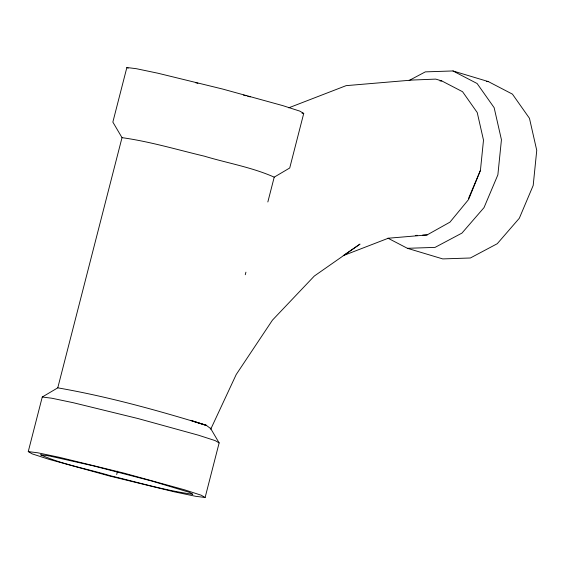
<?xml version="1.0" encoding="UTF-8"?>
<svg xmlns="http://www.w3.org/2000/svg" width="565" height="565" viewBox="0 0 565 565"><rect width="100%" height="100%" fill="white"/><g stroke="black" fill="none" stroke-linecap="round" stroke-linejoin="round"><path stroke-width="0.85" d="M210.413 428.086L219.135 442.911L205.123 497.49L195.603 496.289L174.062 491.776L109.391 475.963L49 459.317L32.191 453.886L28.25 451.597L42.262 397.011L57.771 387.844C108.155 396.609 157.706 410.409 206.585 425.374L190.758 420.304M267.845 201.966L274.216 177.156L289.725 167.989L303.737 113.403L299.796 111.114L282.994 105.683L222.596 89.037L157.925 73.224L136.391 68.711L126.864 67.51L112.852 122.089L122.012 137.655L57.771 387.844M116.687 474.543L117.562 471.132M245.267 274.724L245.923 272.168M480.427 170.39L468.597 199.494L449.945 222.158L427.091 234.941L388.346 238.218L343.238 255.648L360.004 244.108L314.317 276.038L272.443 320.143L236.219 374.51L210.738 429.188L210.759 428.666L206.741 425.65L192.065 420.932M468.498 198.534L480.434 170.326L483.499 140.127L477.227 112.534L462.58 91.735L441.774 80.915L435.742 79.107L412.436 80.039L346.133 85.647L288.701 107.837M409.18 80.449L425.318 71.875L452.953 70.95L488.266 81.558L512.441 94.136L529.462 118.297L536.75 150.368L533.191 185.461L519.327 218.238L497.264 243.706L470.37 257.993L442.734 258.911L407.414 248.31L387.922 238.169M415.671 235.407L417.422 235.337M422.698 235.125L427.091 234.941M440.015 80.979L441.774 80.915M486.543 81.614L488.266 81.558M407.414 248.31L435.05 247.385L461.951 233.098L484.007 207.63L497.871 174.853L501.438 139.76L494.149 107.689L477.121 83.528L452.953 70.95M302.007 113.184L303.737 113.403M122.012 137.655C149.909 141.525 177.029 149.676 204.389 156.18C227.582 163.165 252.061 167.297 274.216 177.156M42.262 397.011L51.789 398.219L73.323 402.732L137.994 418.545L198.393 435.184L215.194 440.622L219.135 442.911M28.25 451.597L37.77 452.798L59.311 457.311L123.975 473.124L184.374 489.763L201.182 495.201L205.123 497.49M195.356 82.624L197.898 83.267M243.48 95.082L246.008 95.76M247.696 96.212L250.224 96.883M126.864 67.51L128.177 68.273M48.774 455.828L40.581 454.797C62.736 464.649 87.215 468.781 110.408 475.765C137.768 482.277 164.888 490.427 192.792 494.29L189.395 492.32L151.604 480.97L93.359 465.857L48.774 455.828"/></g></svg>
